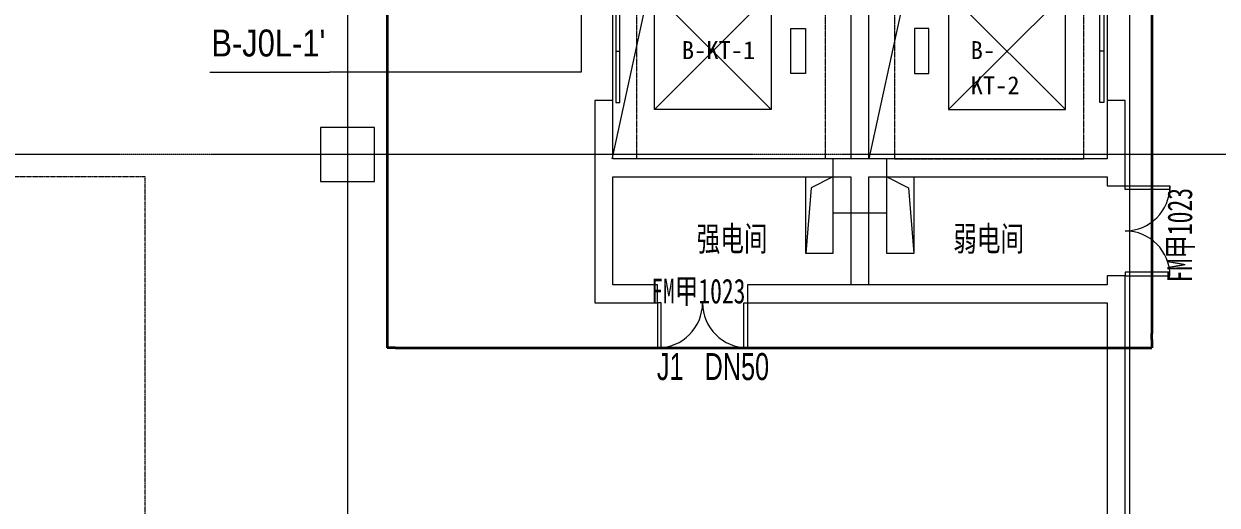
# Model space of a CAD drawing. Header units: millimetres. Extents: x 147808 to 199769, y -28592 to 9935.
# Drawn here: x 161699 to 174975, y -12600 to -7247 of the extents above; entities that cross this region are included whole.
import ezdxf

# ---------------------------------------------------------------- set-up
doc = ezdxf.new("R2010")
doc.units = ezdxf.units.MM
for name, pattern in [('TJ Dash', [1.6, 1, -0.6]), ('TJ Dash 2x', [3, 2, -1]), ('轴网线', [22.24, 12.7, -3.18, 3.18, -3.18])]:
    doc.linetypes.add(name, pattern=pattern)
for name, color, linetype, lineweight in [('A-AREA-____-IDEN', 7, 'Continuous', 5), ('A-DETL-____-MEDM', 7, 'Continuous', 25), ('A-DETL-____-OTLN', 7, 'Continuous', 5), ('A-DOOR-____-IDEN', 7, 'Continuous', 5), ('A-WALL-____-MCUT', 7, 'Continuous', 13), ('A-WALL-____-OTLN', 7, 'Continuous', 13), ('G-____-____-TEXT', 7, 'Continuous', 5), ('P-PIPE-____-IDEN', 7, 'Continuous', 5), ('P-PIPE-____-OTLN', 7, 'Continuous', 35), ('Q-SPCQ-____-OTLN', 7, 'Continuous', 5), ('S-COLS-____-MCUT', 7, 'Continuous', 5), ('S-GRID-____-OTLN', 7, 'Continuous', 5)]:
    doc.layers.add(name, color=color, linetype=linetype, lineweight=lineweight)
doc.layers.add('A-DOOR-____-MCUT', color=7, linetype='Continuous', lineweight=13, true_color=0x00007f)
doc.layers.add('A-FLOR-____-OTLN', color=7, linetype='Continuous', lineweight=13, true_color=0x007f00)
doc.styles.add('TJ_FangSong', font='TJ_FangSong v2.0.otf', dxfattribs={"width": 0.7, "height": 300})
doc.styles.add('TJ_FangSong_Narrow_1', font='TJ_FangSong_Narrow v2.0.otf', dxfattribs={"height": 300})
doc.styles.add('仿宋_2', font='simfang.ttf', dxfattribs={"width": 0.7, "height": 275})
doc.styles.add('黑体_2', font='simhei.ttf', dxfattribs={"height": 200})

# ---------------------------------------------------------------- blocks, each defined once
blk = doc.blocks.new('电梯门 - 1100mm_入口宽度-1329516-一层给排水_消防平面图')
at = {"layer": 'Q-SPCQ-____-OTLN', "color": 251, "true_color": 0x515151}
for p, q in [((570, 180), (-570, 180)), ((-570, 180), (-570, 135)), ((-570, 135), (570, 135)), ((0, 135), (0, 180)), ((570, 135), (570, 180))]:
    blk.add_line(p, q, dxfattribs=at)
blk = doc.blocks.new('电梯门 - 1100mm_入口宽度-1547718-一层给排水_消防平面图')
at = {"layer": 'Q-SPCQ-____-OTLN', "color": 251, "true_color": 0x515151}
for p, q in [((-570, -180), (-570, -135)), ((-570, -135), (570, -135)), ((570, -180), (-570, -180)), ((0, -135), (0, -180)), ((570, -135), (570, -180))]:
    blk.add_line(p, q, dxfattribs=at)
blk = doc.blocks.new('TJ双扇平开门 - FMA1023-2632768-一层给排水_消防平面图')
at = {"layer": 'A-DOOR-____-MCUT', "color": 251, "lineweight": 5, "true_color": 0x515151}
for p, q in [((-460, -100), (-500, -100)), ((-500, -100), (-500, -600)), ((-460, -600), (-460, -100)), ((460, -100), (500, -100)), ((460, -600), (460, -100)), ((500, -100), (500, -600)), ((-500, -600), (-460, -600)), ((500, -600), (460, -600))]:
    blk.add_line(p, q, dxfattribs=at)
at = {"layer": 'A-DOOR-____-MCUT', "color": 173, "lineweight": 5, "true_color": 0x5151be}
for centre, start, end in [((-500, -100), 270, 360), ((500, -100), 180, 270)]:
    blk.add_arc(centre, 500, start, end, dxfattribs=at)
blk = doc.blocks.new('TJ双扇平开门 - FMA1023-2632723-一层给排水_消防平面图')
at = {"layer": 'A-DOOR-____-MCUT', "color": 251, "lineweight": 5, "true_color": 0x515151}
for p, q in [((-500, 100), (-500, 600)), ((-500, 600), (-460, 600)), ((-460, 600), (-460, 100)), ((500, 600), (460, 600)), ((460, 600), (460, 100)), ((500, 100), (500, 600)), ((-460, 100), (-500, 100)), ((460, 100), (500, 100))]:
    blk.add_line(p, q, dxfattribs=at)
at = {"layer": 'A-DOOR-____-MCUT', "color": 173, "lineweight": 5, "true_color": 0x5151be}
for centre, start, end in [((-500, 100), 0, 90), ((500, 100), 90, 180)]:
    blk.add_arc(centre, 500, start, end, dxfattribs=at)
blk = doc.blocks.new('TJ客梯 - 1300_1300 TYP2-2462570-一层给排水_消防平面图')
at = {"layer": 'Q-SPCQ-____-OTLN', "color": 13, "linetype": 'TJ Dash', "true_color": 0xff5151}
for p, q in [((1200, 1050), (-1200, 1050)), ((-1200, -1050), (-1200, 1050)), ((1200, 1050), (-1200, 1050)), ((1200, 1050), (1200, -1050)), ((1200, -1050), (-1200, -1050)), ((1200, -1050), (-1200, -1050))]:
    blk.add_line(p, q, dxfattribs=at)
at = {"layer": 'Q-SPCQ-____-OTLN', "color": 131, "true_color": 0x51ffff}
for p, q in [((-650, 850), (650, -450)), ((650, 850), (-650, -450)), ((-650, -450), (-650, 850)), ((-650, 850), (650, 850)), ((650, 850), (650, -450)), ((650, -450), (-650, -450)), ((-250, -830), (-250, -670)), ((-250, -670), (250, -670)), ((250, -670), (250, -830)), ((250, -830), (-250, -830))]:
    blk.add_line(p, q, dxfattribs=at)
blk = doc.blocks.new('TJ客梯 - 1300_1300 TYP2-2462550-一层给排水_消防平面图')
at = {"layer": 'Q-SPCQ-____-OTLN', "color": 13, "linetype": 'TJ Dash', "true_color": 0xff5151}
for p, q in [((1200, 1050), (-1200, 1050)), ((-1200, 1050), (-1200, -1050)), ((1200, 1050), (-1200, 1050)), ((1200, -1050), (1200, 1050)), ((1200, -1050), (-1200, -1050)), ((1200, -1050), (-1200, -1050))]:
    blk.add_line(p, q, dxfattribs=at)
at = {"layer": 'Q-SPCQ-____-OTLN', "color": 131, "true_color": 0x51ffff}
for p, q in [((250, 830), (-250, 830)), ((-250, 830), (-250, 670)), ((250, 670), (250, 830)), ((-250, 670), (250, 670)), ((-650, -850), (650, 450)), ((650, -850), (-650, 450)), ((650, 450), (-650, 450)), ((-650, 450), (-650, -850)), ((650, -850), (650, 450)), ((-650, -850), (650, -850))]:
    blk.add_line(p, q, dxfattribs=at)
blk = doc.blocks.new('YXQH_AR_B9-20_rvt-1-一层给排水_消防平面图')
at = {"color": 251, "lineweight": 5, "true_color": 0x515151}
for p, q in [((168623.2, -7000), (168250, -8704.3)), ((171483.2, -7000), (171100, -8750)), ((168250, -8704.3), (168240, -8750)), ((170700, -8950), (170459.6, -9070.4)), ((171300, -8950), (171540.4, -9070.4)), ((170459.6, -9070.4), (170400, -9800)), ((171540.4, -9070.4), (171600, -9800))]:
    blk.add_line(p, q, dxfattribs=at)
at = {"layer": 'A-DETL-____-MEDM', "color": 251, "lineweight": 5, "true_color": 0x515151}
for p, q in [((170900, -8750), (170700, -8750)), ((171100, -8750), (170900, -8750)), ((171300, -8750), (171100, -8750))]:
    blk.add_line(p, q, dxfattribs=at)
at = {"layer": 'A-DETL-____-OTLN', "color": 173, "linetype": 'TJ Dash 2x', "true_color": 0x5151ff}
for p, q in [((163050, -8950), (156950, -8950)), ((163050, -17450), (163050, -8950))]:
    blk.add_line(p, q, dxfattribs=at)
at = {"layer": 'A-FLOR-____-OTLN', "color": 8, "lineweight": 5, "true_color": 0x7f7f7f}
for p, q in [((168250, -8100), (168250, -7000)), ((173750, -7000), (173750, -8100)), ((168250, -8750), (168250, -8100)), ((173750, -8100), (173750, -8750)), ((170700, -8750), (168250, -8750)), ((170900, -8750), (170700, -8750)), ((171100, -8750), (170900, -8750)), ((171300, -8750), (171100, -8750)), ((173750, -8750), (171300, -8750)), ((170400, -9800), (170400, -8950)), ((170400, -8950), (170700, -8950)), ((171300, -8950), (171600, -8950)), ((171600, -8950), (171600, -9800)), ((170700, -9350), (170700, -9800)), ((171300, -9800), (171300, -9350)), ((170700, -9800), (170400, -9800)), ((171600, -9800), (171300, -9800))]:
    blk.add_line(p, q, dxfattribs=at)
at = {"layer": 'A-WALL-____-MCUT', "color": 251, "lineweight": 5, "true_color": 0x515151}
for p, q in [((170900, -6350), (170900, -8750)), ((171100, -8750), (171100, -6350)), ((168250, -8100), (168050, -8100)), ((168050, -8100), (168050, -8950)), ((168250, -8750), (168250, -8100)), ((173950, -8100), (173750, -8100)), ((173750, -8100), (173750, -8750)), ((173950, -9050), (173950, -8100)), ((170900, -8750), (168250, -8750)), ((173750, -8750), (171100, -8750)), ((168050, -8950), (168050, -10150)), ((168250, -8950), (170900, -8950)), ((168250, -10150), (168250, -8950)), ((170900, -8950), (170900, -10150)), ((171100, -8950), (173750, -8950)), ((171100, -10150), (171100, -8950)), ((173750, -8950), (173750, -9050)), ((173750, -9050), (173950, -9050)), ((173950, -10050), (173750, -10050)), ((173750, -10050), (173750, -10150)), ((173950, -18450), (173950, -10050)), ((168050, -10150), (168050, -10350)), ((168750, -10150), (168250, -10150)), ((168750, -10350), (168750, -10150)), ((170900, -10150), (169750, -10150)), ((169750, -10150), (169750, -10350)), ((173750, -10150), (171100, -10150)), ((168050, -10350), (168750, -10350)), ((169750, -10350), (173750, -10350)), ((173750, -10350), (173750, -18450))]:
    blk.add_line(p, q, dxfattribs=at)
at = {"layer": 'A-WALL-____-OTLN', "color": 251, "lineweight": 5, "true_color": 0x515151}
for p, q in [((170900, -6350), (170900, -8750)), ((171100, -8750), (171100, -6350)), ((170900, -9350), (170900, -10150)), ((171100, -10150), (171100, -9350)), ((171100, -10150), (170900, -10150))]:
    blk.add_line(p, q, dxfattribs=at)
at = {"layer": 'S-GRID-____-OTLN', "color": 173, "linetype": '轴网线', "true_color": 0x5151ff}
for p, q in [((165300, 7353.7), (165300, -27792.2)), ((174000, 7353.7), (174000, -27792.2)), ((198349.8, -8700), (148741.6, -8700))]:
    blk.add_line(p, q, dxfattribs=at)
at = {"color": 173, "lineweight": 5, "true_color": 0x5151ff}
for name, p, rotation in [('TJ客梯 - 1300_1300 TYP2-2462570-一层给排水_消防平面图', (169563.5, -7550), 90.00000000000124), ('TJ客梯 - 1300_1300 TYP2-2462550-一层给排水_消防平面图', (172436.5, -7550), 89.99999999999878), ('电梯门 - 1100mm_入口宽度-1329516-一层给排水_消防平面图', (168150, -7550), 270), ('电梯门 - 1100mm_入口宽度-1547718-一层给排水_消防平面图', (173850, -7550), 270), ('TJ双扇平开门 - FMA1023-2632723-一层给排水_消防平面图', (173850, -9550), 270)]:
    blk.add_blockref(name, p, dxfattribs=dict(at, rotation=rotation))
blk.add_blockref('TJ双扇平开门 - FMA1023-2632768-一层给排水_消防平面图', (169250, -10250), dxfattribs=at)
at = {"layer": 'A-AREA-____-IDEN', "color": 251, "true_color": 0x515151, "char_height": 275, "width": 1043.797, "attachment_point": 1, "style": '仿宋_2'}
for s, insert in [('强电间', (169184.9, -9499.3)), ('弱电间', (172039.1, -9499.3))]:
    blk.add_mtext(s, dxfattribs=dict(at, insert=insert))
at = {"layer": 'A-DOOR-____-IDEN', "color": 251, "true_color": 0x515151, "insert": (174422.1, -10121.2), "char_height": 275, "width": 1391.729, "attachment_point": 1, "rotation": 90, "style": '仿宋_2'}
blk.add_mtext('FM甲1023', dxfattribs=at)
at = {"layer": 'A-DOOR-____-IDEN', "color": 251, "true_color": 0x515151, "insert": (168678.8, -10081.8), "char_height": 275, "width": 1391.729, "attachment_point": 1, "style": '仿宋_2'}
blk.add_mtext('FM甲1023', dxfattribs=at)
at = {"layer": 'G-____-____-TEXT', "color": 251, "true_color": 0x515151, "char_height": 200, "attachment_point": 1, "style": '黑体_2'}
for s, insert, width in [('B-KT-1', (169019.9, -7439.5), 1106.329), ('B-', (172233, -7439.5), 368.776), ('KT-2', (172233, -7829.7), 737.552)]:
    blk.add_mtext(s, dxfattribs=dict(at, insert=insert, width=width))
blk = doc.blocks.new('YXQH_ST_B9-20_rvt-1-一层给排水_消防平面图')
at = {"layer": 'S-COLS-____-MCUT', "color": 251, "lineweight": 18, "true_color": 0x515151}
for p, q in [((165600, -8400), (165000, -8400)), ((165000, -8400), (165000, -9000)), ((165600, -9000), (165600, -8400)), ((170900, -8750), (170700, -8750)), ((170700, -8750), (170700, -8950)), ((171100, -8750), (170900, -8750)), ((171300, -8750), (171100, -8750)), ((171300, -8950), (171300, -8750)), ((165000, -9000), (165600, -9000)), ((170700, -8950), (170700, -9350)), ((171300, -9350), (171300, -8950)), ((170700, -9350), (170900, -9350)), ((170900, -9350), (171100, -9350)), ((171100, -9350), (171300, -9350))]:
    blk.add_line(p, q, dxfattribs=at)
blk = doc.blocks.new('TJ_管道立管标注-给排水 - 标准-585096-一层给排水_消防平面图')
at = {"layer": 'P-PIPE-____-IDEN'}
blk.add_line((0, 0), (13.33, 0), dxfattribs=at)

msp = doc.modelspace()

# ---------------------------------------------------------------- linework, layer by layer
at = {"layer": 'P-PIPE-____-IDEN'}
for p, q in [((167900, -4325), (167900, -7783.5)), ((167900, -7783.5), (165099, -7783.5))]:
    msp.add_line(p, q, dxfattribs=at)
at = {"layer": 'P-PIPE-____-OTLN', "color": 3, "true_color": 0x00ff00}
for p, q in [((165740, -1860), (165740, -10690)), ((174250, -6214.1), (174250, -10690)), ((165740, -10690), (165740, -10704.8)), ((165740, -10704.8), (165740, -10758.2)), ((174250, -10704.8), (174250, -10690)), ((174250, -10758.2), (174250, -10704.8)), ((165740, -10758.2), (165740, -10771.8)), ((165740, -10771.8), (165740, -10850)), ((165818.2, -10850), (165740, -10850)), ((165831.8, -10850), (165818.2, -10850)), ((165831.8, -10850), (165885.2, -10850)), ((165885.2, -10850), (165900, -10850)), ((165900, -10850), (174090, -10850)), ((174090, -10850), (174104.8, -10850)), ((174104.8, -10850), (174158.2, -10850)), ((174158.2, -10850), (174171.8, -10850)), ((174171.8, -10850), (174250, -10850)), ((174250, -10758.2), (174250, -10771.8)), ((174250, -10771.8), (174250, -10850))]:
    msp.add_line(p, q, dxfattribs=at)

# ---------------------------------------------------------------- block references
at = {"lineweight": 5}
for name in ['YXQH_AR_B9-20_rvt-1-一层给排水_消防平面图', 'YXQH_ST_B9-20_rvt-1-一层给排水_消防平面图']:
    msp.add_blockref(name, (0, 0), dxfattribs=at)
at = {"layer": 'P-PIPE-____-IDEN', "xscale": 99.99999999999993, "yscale": 99.99999999999993, "zscale": 99.99999999999993}
msp.add_blockref('TJ_管道立管标注-给排水 - 标准-585096-一层给排水_消防平面图', (163766.2, -7783.5), dxfattribs=at)

# ---------------------------------------------------------------- texts
at = {"layer": 'P-PIPE-____-IDEN', "color": 4, "true_color": 0x00ffff, "insert": (163784.7, -7310.1), "char_height": 300, "width": 1394.936, "attachment_point": 1, "style": 'TJ_FangSong_Narrow_1'}
msp.add_mtext("B-J0L-1'", dxfattribs=at)
at = {"layer": 'P-PIPE-____-IDEN', "insert": (168741.8, -10908.8), "char_height": 300, "width": 1548.86, "attachment_point": 1, "style": 'TJ_FangSong'}
msp.add_mtext('J1   DN50', dxfattribs=at)

doc.saveas('drawing.dxf')
